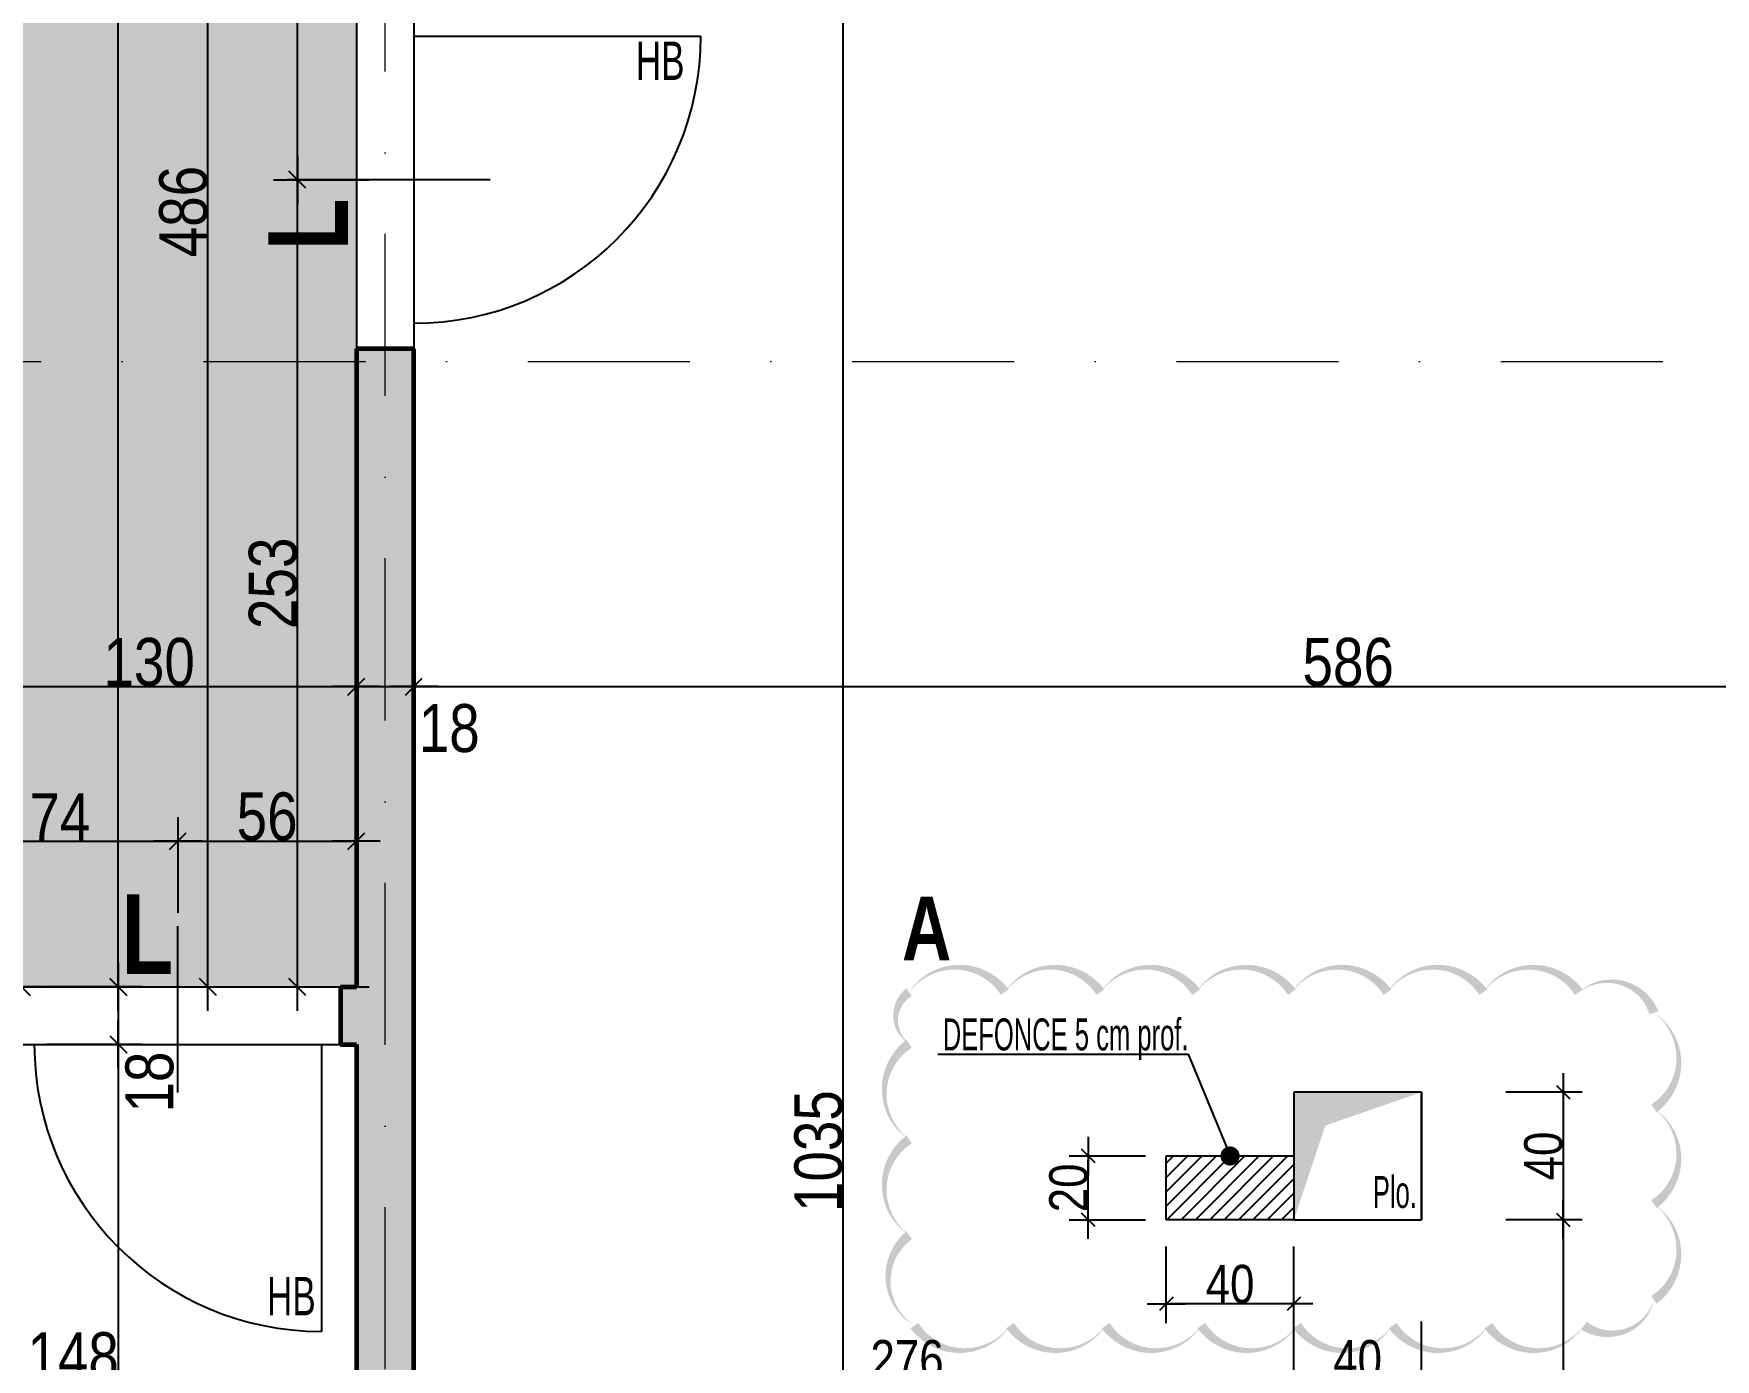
# Model space of a CAD drawing. Header units: millimetres. Extents: x 0 to 26881, y -27198 to -22998.
# Drawn here: x 20587 to 21114, y -25757 to -25342 of the extents above; entities that cross this region are included whole.
import ezdxf
from ezdxf.enums import TextEntityAlignment as Align

# ---------------------------------------------------------------- set-up
doc = ezdxf.new("R2010")
doc.units = ezdxf.units.MM
doc.linetypes.add('CACHEX2', pattern=[19.05, 12.7, -6.35])
doc.linetypes.add('TIRETPTX2', pattern=[50.8, 25.4, -12.7, 0, -12.7])
for name, color, linetype in [('01_cote_gen', 4, 'Continuous'), ('01_linteaux', 2, 'Continuous'), ('01_murs_sup', 2, 'CACHEX2'), ('01_poch_murs', 253, 'Continuous'), ('01_resv', 32, 'Continuous'), ('01_texte', 230, 'Continuous'), ('AA_COTES', 2, 'Continuous')]:
    doc.layers.add(name, color=color, linetype=linetype)
doc.layers.add('01_murs_coup', color=5, linetype='Continuous', lineweight=60)
doc.layers.add('01_tram_axes', color=2, linetype='TIRETPTX2', lineweight=9)
doc.styles.add('ARIAL NA', font='ARIALN.TTF')
doc.styles.add('impact', font='impact.ttf')
doc.styles.add('STYLE2', font='ARIALN.TTF')
doc.dimstyles.new('JB50', dxfattribs={"dimscale": 0.1, "dimtxt": 150, "dimasz": 15, "dimexe": 0.1, "dimexo": 0.1, "dimgap": 0.09, "dimtad": 1, "dimdec": 1, "dimdsep": 46, "dimtxsty": 'STYLE2', "dimblk1": 'BOND_G', "dimblk2": 'BOND_D', "dimsah": 1, "dimcen": 1.5, "dimdle": 0.01, "dimse1": 1, "dimse2": 1, "dimclrd": 4, "dimclre": 2, "dimclrt": 6, "dimazin": 2, "dimtfac": 2.333333, "dimtdec": 1, "dimtix": 1, "dimtmove": 2, "dimatfit": 3, "dimldrblk": 'BOND_G', "dimfxl": 1, "dimtolj": 1, "dimtzin": 0, "dimarcsym": 0})
doc.dimstyles.new('JB50res', dxfattribs={"dimscale": 0.1, "dimtxt": 120, "dimasz": 12, "dimexe": 0.1, "dimexo": 0.1, "dimgap": 0.09, "dimtad": 1, "dimdec": 1, "dimdsep": 46, "dimtxsty": 'STYLE2', "dimblk1": 'BOND_G', "dimblk2": 'BOND_D', "dimsah": 1, "dimcen": 1.5, "dimdle": 0.01, "dimse1": 1, "dimse2": 1, "dimclrd": 4, "dimclre": 2, "dimclrt": 6, "dimazin": 2, "dimtfac": 2.333333, "dimtdec": 1, "dimtix": 1, "dimtmove": 2, "dimatfit": 3, "dimldrblk": 'BOND_G', "dimfxl": 1, "dimtolj": 1, "dimtzin": 0, "dimarcsym": 0})

# ---------------------------------------------------------------- blocks, each defined once
blk = doc.blocks.new('BOND_G')
at = {"layer": 'AA_COTES', "color": 0}
for p, q in [((0, -5), (0, 15)), ((5, 0), (-5, 0)), ((1.77, 1.77), (-1.77, -1.77))]:
    blk.add_line(p, q, dxfattribs=at)
blk = doc.blocks.new('BOND_D')
at = {"layer": 'AA_COTES', "color": 0}
for p, q in [((0, 5), (0, -15)), ((5, 0), (-5, 0)), ((-1.77, -1.77), (1.77, 1.77))]:
    blk.add_line(p, q, dxfattribs=at)
blk = doc.blocks.new('*D2590')
at = {"layer": '01_cote_gen', "color": 4, "lineweight": -2, "ltscale": 0.1, "transparency": 16777216}
blk.add_line((20559.72, -25546.31), (20686.72, -25546.31), dxfattribs=at)
at = {"layer": 'Defpoints', "color": 0, "ltscale": 0.1, "transparency": 16777216}
for p in [(20558.22, -25546.31), (20688.22, -25546.31), (20688.22, -25546.31)]:
    blk.add_point(p, dxfattribs=at)
at = {"layer": '01_cote_gen', "color": 4, "lineweight": -2, "ltscale": 0.1, "transparency": 16777216, "xscale": 1.5, "yscale": 1.5, "zscale": 1.5, "rotation": 180}
blk.add_blockref('BOND_G', (20558.22, -25546.31), dxfattribs=at)
at = {"layer": '01_cote_gen', "color": 4, "lineweight": -2, "ltscale": 0.1, "transparency": 16777216, "xscale": 1.5, "yscale": 1.5, "zscale": 1.5}
blk.add_blockref('BOND_D', (20688.22, -25546.31), dxfattribs=at)
at = {"layer": '01_cote_gen', "color": 6, "ltscale": 0.1, "transparency": 16777216, "insert": (20623.22, -25538.64), "char_height": 15, "attachment_point": 5, "style": 'STYLE2'}
blk.add_mtext('\\A1;130', dxfattribs=at)
blk = doc.blocks.new('*D2591')
at = {"layer": '01_cote_gen', "color": 4, "lineweight": -2, "ltscale": 0.1, "transparency": 16777216}
blk.add_line((20689.72, -25546.31), (20704.72, -25546.31), dxfattribs=at)
at = {"layer": 'Defpoints', "color": 0, "ltscale": 0.1, "transparency": 16777216}
for p in [(20688.22, -25546.31), (20706.22, -25546.31), (20706.22, -25546.31)]:
    blk.add_point(p, dxfattribs=at)
at = {"layer": '01_cote_gen', "color": 4, "lineweight": -2, "ltscale": 0.1, "transparency": 16777216, "xscale": 1.5, "yscale": 1.5, "zscale": 1.5, "rotation": 180}
blk.add_blockref('BOND_G', (20688.22, -25546.31), dxfattribs=at)
at = {"layer": '01_cote_gen', "color": 4, "lineweight": -2, "ltscale": 0.1, "transparency": 16777216, "xscale": 1.5, "yscale": 1.5, "zscale": 1.5}
blk.add_blockref('BOND_D', (20706.22, -25546.31), dxfattribs=at)
at = {"layer": '01_cote_gen', "color": 6, "ltscale": 0.1, "transparency": 16777216, "insert": (20717.33, -25559.4), "char_height": 15, "attachment_point": 5, "style": 'STYLE2'}
blk.add_mtext('\\A1;18', dxfattribs=at)
blk = doc.blocks.new('*D2592')
at = {"layer": '01_cote_gen', "color": 4, "lineweight": -2, "ltscale": 0.1, "transparency": 16777216}
blk.add_line((20707.72, -25546.31), (21290.72, -25546.31), dxfattribs=at)
at = {"layer": 'Defpoints', "color": 0, "ltscale": 0.1, "transparency": 16777216}
for p in [(20706.22, -25546.31), (21292.22, -25546.31), (21292.22, -25546.31)]:
    blk.add_point(p, dxfattribs=at)
at = {"layer": '01_cote_gen', "color": 4, "lineweight": -2, "ltscale": 0.1, "transparency": 16777216, "xscale": 1.5, "yscale": 1.5, "zscale": 1.5, "rotation": 180}
blk.add_blockref('BOND_G', (20706.22, -25546.31), dxfattribs=at)
at = {"layer": '01_cote_gen', "color": 4, "lineweight": -2, "ltscale": 0.1, "transparency": 16777216, "xscale": 1.5, "yscale": 1.5, "zscale": 1.5}
blk.add_blockref('BOND_D', (21292.22, -25546.31), dxfattribs=at)
at = {"layer": '01_cote_gen', "color": 6, "ltscale": 0.1, "transparency": 16777216, "insert": (20999.22, -25538.64), "char_height": 15, "attachment_point": 5, "style": 'STYLE2'}
blk.add_mtext('\\A1;586', dxfattribs=at)
blk = doc.blocks.new('*D3487')
at = {"layer": '01_cote_gen', "color": 4, "lineweight": -2, "ltscale": 0.1, "transparency": 16777216}
blk.add_line((20583.28, -25097.92), (20583.28, -25638.92), dxfattribs=at)
at = {"layer": 'Defpoints', "color": 0, "ltscale": 0.1, "transparency": 16777216}
for p in [(20582.21, -25096.42), (20583.28, -25640.42), (20599.87, -25640.42)]:
    blk.add_point(p, dxfattribs=at)
at = {"layer": '01_cote_gen', "color": 4, "lineweight": -2, "ltscale": 0.1, "transparency": 16777216, "xscale": 1.5, "yscale": 1.5, "zscale": 1.5}
for name, p, rotation in [('BOND_G', (20583.28, -25096.42), 90), ('BOND_D', (20583.28, -25640.42), 270)]:
    blk.add_blockref(name, p, dxfattribs=dict(at, rotation=rotation))
at = {"layer": '01_cote_gen', "color": 6, "ltscale": 0.1, "transparency": 16777216, "insert": (20575.64, -25368.42), "char_height": 15, "attachment_point": 5, "rotation": 90, "style": 'STYLE2'}
blk.add_mtext('\\A1;544', dxfattribs=at)
blk = doc.blocks.new('*D3488')
at = {"layer": '01_cote_gen', "color": 4, "lineweight": -2, "ltscale": 0.1, "transparency": 16777216}
blk.add_line((20613.54, -25641.92), (20613.54, -25656.92), dxfattribs=at)
at = {"layer": 'Defpoints', "color": 0, "ltscale": 0.1, "transparency": 16777216}
for p in [(20611.64, -25640.42), (20611.64, -25658.42), (20613.54, -25658.42)]:
    blk.add_point(p, dxfattribs=at)
at = {"layer": '01_cote_gen', "color": 4, "lineweight": -2, "ltscale": 0.1, "transparency": 16777216, "xscale": 1.5, "yscale": 1.5, "zscale": 1.5}
for name, p, rotation in [('BOND_G', (20613.54, -25640.42), 90), ('BOND_D', (20613.54, -25658.42), 270)]:
    blk.add_blockref(name, p, dxfattribs=dict(at, rotation=rotation))
at = {"layer": '01_cote_gen', "color": 6, "ltscale": 0.1, "transparency": 16777216, "insert": (20623.39, -25670.26), "char_height": 15, "attachment_point": 5, "rotation": 90, "style": 'STYLE2'}
blk.add_mtext('\\A1;18', dxfattribs=at)
blk = doc.blocks.new('*D3489')
at = {"layer": '01_cote_gen', "color": 4, "lineweight": -2, "ltscale": 0.1, "transparency": 16777216}
blk.add_line((20613.54, -25659.92), (20613.54, -26047.9), dxfattribs=at)
at = {"layer": 'Defpoints', "color": 0, "ltscale": 0.1, "transparency": 16777216}
for p in [(20643.82, -25658.42), (20613.54, -26049.4), (20627.73, -26049.4)]:
    blk.add_point(p, dxfattribs=at)
at = {"layer": '01_cote_gen', "color": 4, "lineweight": -2, "ltscale": 0.1, "transparency": 16777216, "xscale": 1.5, "yscale": 1.5, "zscale": 1.5}
for name, p, rotation in [('BOND_G', (20613.54, -25658.42), 90), ('BOND_D', (20613.54, -26049.4), 270)]:
    blk.add_blockref(name, p, dxfattribs=dict(at, rotation=rotation))
at = {"layer": '01_cote_gen', "color": 6, "ltscale": 0.1, "transparency": 16777216, "insert": (20605.87, -25853.91), "char_height": 15, "attachment_point": 5, "rotation": 90, "style": 'STYLE2'}
blk.add_mtext('\\A1;391', dxfattribs=at)
blk = doc.blocks.new('*D3495')
at = {"layer": '01_cote_gen', "color": 4, "lineweight": -2, "ltscale": 0.1, "transparency": 16777216}
blk.add_line((20613.54, -25638.92), (20613.54, -24424.92), dxfattribs=at)
at = {"layer": 'Defpoints', "color": 0, "ltscale": 0.1, "transparency": 16777216}
for p in [(20613.54, -24423.42), (20641.87, -24423.42), (20621.04, -25640.42)]:
    blk.add_point(p, dxfattribs=at)
at = {"layer": '01_cote_gen', "color": 4, "lineweight": -2, "ltscale": 0.1, "transparency": 16777216, "xscale": 1.5, "yscale": 1.5, "zscale": 1.5}
for name, p, rotation in [('BOND_D', (20613.54, -24423.42), 90), ('BOND_G', (20613.54, -25640.42), 270)]:
    blk.add_blockref(name, p, dxfattribs=dict(at, rotation=rotation))
at = {"layer": '01_cote_gen', "color": 6, "ltscale": 0.1, "transparency": 16777216, "insert": (20606, -24982.86), "char_height": 15, "attachment_point": 5, "rotation": 90, "style": 'STYLE2'}
blk.add_mtext('\\A1;1217', dxfattribs=at)
blk = doc.blocks.new('*D3496')
at = {"layer": '01_cote_gen', "color": 4, "lineweight": -2, "ltscale": 0.1, "transparency": 16777216}
blk.add_line((20641.65, -25638.92), (20641.65, -25155.89), dxfattribs=at)
at = {"layer": 'Defpoints', "color": 0, "ltscale": 0.1, "transparency": 16777216}
for p in [(20641.65, -25154.39), (20688.22, -25154.39), (20644.13, -25640.42)]:
    blk.add_point(p, dxfattribs=at)
at = {"layer": '01_cote_gen', "color": 4, "lineweight": -2, "ltscale": 0.1, "transparency": 16777216, "xscale": 1.5, "yscale": 1.5, "zscale": 1.5}
for name, p, rotation in [('BOND_D', (20641.65, -25154.39), 90), ('BOND_G', (20641.65, -25640.42), 270)]:
    blk.add_blockref(name, p, dxfattribs=dict(at, rotation=rotation))
at = {"layer": '01_cote_gen', "color": 6, "ltscale": 0.1, "transparency": 16777216, "insert": (20633.98, -25397.4), "char_height": 15, "attachment_point": 5, "rotation": 90, "style": 'STYLE2'}
blk.add_mtext('\\A1;486', dxfattribs=at)
blk = doc.blocks.new('*D3503')
at = {"layer": '01_cote_gen', "color": 4, "lineweight": -2, "ltscale": 0.1, "transparency": 16777216}
blk.add_line((20669.73, -25638.92), (20669.73, -25388.91), dxfattribs=at)
at = {"layer": 'Defpoints', "color": 0, "ltscale": 0.1, "transparency": 16777216}
for p in [(20669.73, -25387.41), (20675.04, -25387.41), (20675.04, -25640.42)]:
    blk.add_point(p, dxfattribs=at)
at = {"layer": '01_cote_gen', "color": 4, "lineweight": -2, "ltscale": 0.1, "transparency": 16777216, "xscale": 1.5, "yscale": 1.5, "zscale": 1.5}
for name, p, rotation in [('BOND_D', (20669.73, -25387.41), 90), ('BOND_G', (20669.73, -25640.42), 270)]:
    blk.add_blockref(name, p, dxfattribs=dict(at, rotation=rotation))
at = {"layer": '01_cote_gen', "color": 6, "ltscale": 0.1, "transparency": 16777216, "insert": (20662.07, -25513.91), "char_height": 15, "attachment_point": 5, "rotation": 90, "style": 'STYLE2'}
blk.add_mtext('\\A1;253', dxfattribs=at)
blk = doc.blocks.new('*D3504')
at = {"layer": '01_cote_gen', "color": 4, "lineweight": -2, "ltscale": 0.1, "transparency": 16777216}
blk.add_line((20669.73, -25385.91), (20669.73, -25155.89), dxfattribs=at)
at = {"layer": 'Defpoints', "color": 0, "ltscale": 0.1, "transparency": 16777216}
for p in [(20669.73, -25154.39), (20768.53, -25154.39), (20730.21, -25387.41)]:
    blk.add_point(p, dxfattribs=at)
at = {"layer": '01_cote_gen', "color": 4, "lineweight": -2, "ltscale": 0.1, "transparency": 16777216, "xscale": 1.5, "yscale": 1.5, "zscale": 1.5}
for name, p, rotation in [('BOND_D', (20669.73, -25154.39), 90), ('BOND_G', (20669.73, -25387.41), 270)]:
    blk.add_blockref(name, p, dxfattribs=dict(at, rotation=rotation))
at = {"layer": '01_cote_gen', "color": 6, "ltscale": 0.1, "transparency": 16777216, "insert": (20662.07, -25270.9), "char_height": 15, "attachment_point": 5, "rotation": 90, "style": 'STYLE2'}
blk.add_mtext('\\A1;233', dxfattribs=at)
blk = doc.blocks.new('*D3507')
at = {"layer": '01_cote_gen', "color": 4, "lineweight": -2, "ltscale": 0.1, "transparency": 16777216}
blk.add_line((20840.83, -26207.91), (20840.83, -25175.89), dxfattribs=at)
at = {"layer": 'Defpoints', "color": 0, "ltscale": 0.1, "transparency": 16777216}
for p in [(20840.83, -25174.39), (20893.14, -25174.39), (20834.22, -26209.41)]:
    blk.add_point(p, dxfattribs=at)
at = {"layer": '01_cote_gen', "color": 4, "lineweight": -2, "ltscale": 0.1, "transparency": 16777216, "xscale": 1.5, "yscale": 1.5, "zscale": 1.5}
for name, p, rotation in [('BOND_D', (20840.83, -25174.39), 90), ('BOND_G', (20840.83, -26209.41), 270)]:
    blk.add_blockref(name, p, dxfattribs=dict(at, rotation=rotation))
at = {"layer": '01_cote_gen', "color": 6, "ltscale": 0.1, "transparency": 16777216, "insert": (20833.16, -25691.9), "char_height": 15, "attachment_point": 5, "rotation": 90, "style": 'STYLE2'}
blk.add_mtext('\\A1;1035', dxfattribs=at)
blk = doc.blocks.new('*D3550')
at = {"layer": '01_cote_gen', "color": 4, "lineweight": -2, "ltscale": 0.1, "transparency": 16777216}
blk.add_line((20686.72, -25763.93), (20541.72, -25763.93), dxfattribs=at)
at = {"layer": 'Defpoints', "color": 0, "ltscale": 0.1, "transparency": 16777216}
for p in [(20540.22, -25658.42), (20688.22, -25690.72), (20540.22, -25763.93)]:
    blk.add_point(p, dxfattribs=at)
at = {"layer": '01_cote_gen', "color": 4, "lineweight": -2, "ltscale": 0.1, "transparency": 16777216, "xscale": 1.5, "yscale": 1.5, "zscale": 1.5, "rotation": 180}
blk.add_blockref('BOND_D', (20540.22, -25763.93), dxfattribs=at)
at = {"layer": '01_cote_gen', "color": 4, "lineweight": -2, "ltscale": 0.1, "transparency": 16777216, "xscale": 1.5, "yscale": 1.5, "zscale": 1.5}
blk.add_blockref('BOND_G', (20688.22, -25763.93), dxfattribs=at)
at = {"layer": '01_cote_gen', "color": 6, "ltscale": 0.1, "transparency": 16777216, "insert": (20599.39, -25756.26), "char_height": 15, "attachment_point": 5, "style": 'STYLE2'}
blk.add_mtext('\\A1;148', dxfattribs=at)
blk = doc.blocks.new('*D3816')
at = {"layer": '01_cote_gen', "color": 4, "lineweight": -2, "ltscale": 0.1, "transparency": 16777216}
blk.add_line((20559.72, -25594.74), (20630.72, -25594.74), dxfattribs=at)
at = {"layer": 'Defpoints', "color": 0, "ltscale": 0.1, "transparency": 16777216}
for p in [(20632.22, -25594.74), (20558.22, -25618.36), (20632.22, -25621.39)]:
    blk.add_point(p, dxfattribs=at)
at = {"layer": '01_cote_gen', "color": 4, "lineweight": -2, "ltscale": 0.1, "transparency": 16777216, "xscale": 1.5, "yscale": 1.5, "zscale": 1.5, "rotation": 180}
blk.add_blockref('BOND_G', (20558.22, -25594.74), dxfattribs=at)
at = {"layer": '01_cote_gen', "color": 4, "lineweight": -2, "ltscale": 0.1, "transparency": 16777216, "xscale": 1.5, "yscale": 1.5, "zscale": 1.5}
blk.add_blockref('BOND_D', (20632.22, -25594.74), dxfattribs=at)
at = {"layer": '01_cote_gen', "color": 6, "ltscale": 0.1, "transparency": 16777216, "insert": (20595.22, -25587.23), "char_height": 15, "attachment_point": 5, "style": 'STYLE2'}
blk.add_mtext('\\A1;74', dxfattribs=at)
blk = doc.blocks.new('*D3817')
at = {"layer": '01_cote_gen', "color": 4, "lineweight": -2, "ltscale": 0.1, "transparency": 16777216}
blk.add_line((20633.72, -25594.74), (20686.72, -25594.74), dxfattribs=at)
at = {"layer": 'Defpoints', "color": 0, "ltscale": 0.1, "transparency": 16777216}
for p in [(20688.22, -25594.74), (20632.22, -25602.24), (20688.22, -25602.24)]:
    blk.add_point(p, dxfattribs=at)
at = {"layer": '01_cote_gen', "color": 4, "lineweight": -2, "ltscale": 0.1, "transparency": 16777216, "xscale": 1.5, "yscale": 1.5, "zscale": 1.5, "rotation": 180}
blk.add_blockref('BOND_G', (20632.22, -25594.74), dxfattribs=at)
at = {"layer": '01_cote_gen', "color": 4, "lineweight": -2, "ltscale": 0.1, "transparency": 16777216, "xscale": 1.5, "yscale": 1.5, "zscale": 1.5}
blk.add_blockref('BOND_D', (20688.22, -25594.74), dxfattribs=at)
at = {"layer": '01_cote_gen', "color": 6, "ltscale": 0.1, "transparency": 16777216, "insert": (20660.22, -25587.07), "char_height": 15, "attachment_point": 5, "style": 'STYLE2'}
blk.add_mtext('\\A1;56', dxfattribs=at)
blk = doc.blocks.new('*D3869')
at = {"layer": '01_resv', "color": 4, "lineweight": -2, "ltscale": 0.1, "transparency": 16777216}
blk.add_line((21020.98, -25763.34), (20983.38, -25763.34), dxfattribs=at)
at = {"layer": 'Defpoints', "color": 0, "ltscale": 0.1, "transparency": 16777216}
for p in [(20982.18, -25720.26), (21022.18, -25720.26), (20982.18, -25763.34)]:
    blk.add_point(p, dxfattribs=at)
at = {"layer": '01_resv', "color": 4, "lineweight": -2, "ltscale": 0.1, "transparency": 16777216, "xscale": 1.2, "yscale": 1.2, "zscale": 1.2, "rotation": 180}
blk.add_blockref('BOND_D', (20982.18, -25763.34), dxfattribs=at)
at = {"layer": '01_resv', "color": 4, "lineweight": -2, "ltscale": 0.1, "transparency": 16777216, "xscale": 1.2, "yscale": 1.2, "zscale": 1.2}
blk.add_blockref('BOND_G', (21022.18, -25763.34), dxfattribs=at)
at = {"layer": '01_resv', "color": 6, "ltscale": 0.1, "transparency": 16777216, "insert": (21002.18, -25757.2), "char_height": 12, "attachment_point": 5, "style": 'STYLE2'}
blk.add_mtext('\\A1;40', dxfattribs=at)
blk = doc.blocks.new('*D3870')
at = {"layer": '01_resv', "color": 4, "lineweight": -2, "ltscale": 0.1, "transparency": 16777216}
blk.add_line((20980.98, -25763.34), (20707.42, -25763.34), dxfattribs=at)
at = {"layer": 'Defpoints', "color": 0, "ltscale": 0.1, "transparency": 16777216}
for p in [(20982.18, -25720.26), (20706.22, -25728.95), (20706.22, -25763.34)]:
    blk.add_point(p, dxfattribs=at)
at = {"layer": '01_resv', "color": 4, "lineweight": -2, "ltscale": 0.1, "transparency": 16777216, "xscale": 1.2, "yscale": 1.2, "zscale": 1.2, "rotation": 180}
blk.add_blockref('BOND_D', (20706.22, -25763.34), dxfattribs=at)
at = {"layer": '01_resv', "color": 4, "lineweight": -2, "ltscale": 0.1, "transparency": 16777216, "xscale": 1.2, "yscale": 1.2, "zscale": 1.2}
blk.add_blockref('BOND_G', (20982.18, -25763.34), dxfattribs=at)
at = {"layer": '01_resv', "color": 6, "ltscale": 0.1, "transparency": 16777216, "insert": (20860.89, -25757.2), "char_height": 12, "attachment_point": 5, "style": 'STYLE2'}
blk.add_mtext('\\A1;276', dxfattribs=at)
blk = doc.blocks.new('*D3871')
at = {"layer": '01_resv', "color": 4, "lineweight": -2, "ltscale": 0.1, "transparency": 16777216}
blk.add_line((21066.62, -25714.62), (21066.62, -26208.21), dxfattribs=at)
at = {"layer": 'Defpoints', "color": 0, "ltscale": 0.1, "transparency": 16777216}
for p in [(21022.18, -25713.42), (21059.88, -26209.41), (21066.62, -26209.41)]:
    blk.add_point(p, dxfattribs=at)
at = {"layer": '01_resv', "color": 4, "lineweight": -2, "ltscale": 0.1, "transparency": 16777216, "xscale": 1.2, "yscale": 1.2, "zscale": 1.2}
for name, p, rotation in [('BOND_G', (21066.62, -25713.42), 90), ('BOND_D', (21066.62, -26209.41), 270)]:
    blk.add_blockref(name, p, dxfattribs=dict(at, rotation=rotation))
at = {"layer": '01_resv', "color": 6, "ltscale": 0.1, "transparency": 16777216, "insert": (21060.48, -25961.41), "char_height": 12, "attachment_point": 5, "rotation": 90, "style": 'STYLE2'}
blk.add_mtext('\\A1;496', dxfattribs=at)
blk = doc.blocks.new('*D3872')
at = {"layer": '01_resv', "color": 4, "lineweight": -2, "ltscale": 0.1, "transparency": 16777216}
blk.add_line((21066.62, -25674.62), (21066.62, -25712.22), dxfattribs=at)
at = {"layer": 'Defpoints', "color": 0, "ltscale": 0.1, "transparency": 16777216}
for p in [(21022.18, -25673.42), (21048.62, -25713.42), (21066.62, -25713.42)]:
    blk.add_point(p, dxfattribs=at)
at = {"layer": '01_resv', "color": 4, "lineweight": -2, "ltscale": 0.1, "transparency": 16777216, "xscale": 1.2, "yscale": 1.2, "zscale": 1.2}
for name, p, rotation in [('BOND_G', (21066.62, -25673.42), 90), ('BOND_D', (21066.62, -25713.42), 270)]:
    blk.add_blockref(name, p, dxfattribs=dict(at, rotation=rotation))
at = {"layer": '01_resv', "color": 6, "ltscale": 0.1, "transparency": 16777216, "insert": (21060.48, -25693.42), "char_height": 12, "attachment_point": 5, "rotation": 90, "style": 'STYLE2'}
blk.add_mtext('\\A1;40', dxfattribs=at)
blk = doc.blocks.new('*D4207')
at = {"layer": '01_cote_gen', "color": 4, "lineweight": -2, "transparency": 16777216}
blk.add_line((20980.98, -25739.77), (20943.38, -25739.77), dxfattribs=at)
at = {"layer": 'Defpoints', "color": 0, "transparency": 16777216}
for p in [(20942.18, -25713.42), (20982.18, -25713.42), (20942.18, -25739.77)]:
    blk.add_point(p, dxfattribs=at)
at = {"layer": '01_cote_gen', "color": 4, "lineweight": -2, "transparency": 16777216, "xscale": 1.2, "yscale": 1.2, "zscale": 1.2, "rotation": 180}
blk.add_blockref('BOND_D', (20942.18, -25739.77), dxfattribs=at)
at = {"layer": '01_cote_gen', "color": 4, "lineweight": -2, "transparency": 16777216, "xscale": 1.2, "yscale": 1.2, "zscale": 1.2}
blk.add_blockref('BOND_G', (20982.18, -25739.77), dxfattribs=at)
at = {"layer": '01_cote_gen', "color": 6, "transparency": 16777216, "insert": (20962.18, -25733.63), "char_height": 12, "attachment_point": 5, "style": 'STYLE2'}
blk.add_mtext('\\A1;40', dxfattribs=at)
blk = doc.blocks.new('*D4208')
at = {"layer": '01_cote_gen', "color": 4, "lineweight": -2, "transparency": 16777216}
blk.add_line((20917.71, -25712.22), (20917.71, -25694.62), dxfattribs=at)
at = {"layer": 'Defpoints', "color": 0, "transparency": 16777216}
for p in [(20917.71, -25693.42), (20942.18, -25693.42), (20942.18, -25713.42)]:
    blk.add_point(p, dxfattribs=at)
at = {"layer": '01_cote_gen', "color": 4, "lineweight": -2, "transparency": 16777216, "xscale": 1.2, "yscale": 1.2, "zscale": 1.2}
for name, p, rotation in [('BOND_D', (20917.71, -25693.42), 90), ('BOND_G', (20917.71, -25713.42), 270)]:
    blk.add_blockref(name, p, dxfattribs=dict(at, rotation=rotation))
at = {"layer": '01_cote_gen', "color": 6, "transparency": 16777216, "insert": (20911.57, -25703.42), "char_height": 12, "attachment_point": 5, "rotation": 90, "style": 'STYLE2'}
blk.add_mtext('\\A1;20', dxfattribs=at)

msp = doc.modelspace()

# ---------------------------------------------------------------- hatches: boundary and pattern name
at = {"layer": '01_murs_sup', "ltscale": 0.1}
h = msp.add_hatch(dxfattribs=at)
h.set_pattern_fill('DASH', color=256, scale=2.5, angle=135)
h.set_pattern_definition([(135, (-8664.7416, 5453.817), (-11.2253202, 9e-16), [7.9375, -7.9375])])
h.paths.add_polyline_path([(22349.22, -25063.41), (22333.22, -25063.41), (22333.22, -25164.41), (22206.22, -25164.41), (22206.22, -25180.41), (22349.22, -25180.41)])
h.paths.add_polyline_path([(21770.22, -25164.41), (21671.22, -25164.41), (21671.22, -25180.41), (21770.22, -25180.41)])
h.paths.add_polyline_path([(21308.22, -25319.41), (21292.22, -25319.41), (21292.22, -25563.41), (21308.22, -25563.41)])
h.paths.add_polyline_path([(21308.22, -25663.41), (21292.22, -25663.41), (21292.22, -25863.41), (21308.22, -25863.41)])
h.paths.add_polyline_path([(21308.22, -25963.41), (21292.22, -25963.41), (21292.22, -26209.41), (21262.22, -26209.41), (21262.22, -26225.41), (21308.22, -26225.41)])
h.paths.add_polyline_path([(20962.22, -26209.41), (20706.22, -26209.41), (20706.22, -25440.39), (20688.22, -25440.39), (20688.22, -25640.42), (20683.22, -25640.42), (20683.22, -25658.42), (20688.22, -25658.42), (20688.22, -26049.4), (20457.22, -26049.4), (20457.22, -26067.4), (20688.22, -26067.4), (20688.22, -26225.41), (20928.22, -26225.41), (20928.22, -26489.41), (20303.22, -26489.41), (20303.22, -26209.41), (20265.22, -26209.41), (20265.22, -26225.41), (20287.22, -26225.41), (20287.22, -26489.41), (20226.22, -26489.41), (20226.22, -26505.41), (21006.22, -26505.41), (21006.22, -26489.41), (20944.22, -26489.41), (20944.22, -26225.41), (20962.22, -26225.41)])
h.paths.add_polyline_path([(20558.22, -25149.41), (20540.22, -25149.41), (20540.25, -25435.42), (19940.25, -25435.42), (19940.22, -25373.41), (19924.22, -25373.41), (19924.22, -25664.41), (19940.22, -25664.41), (19940.25, -25453.42), (20540.25, -25453.42), (20540.22, -25658.42), (20581.22, -25658.42), (20581.22, -25640.42), (20558.22, -25640.42)])
h.paths.add_polyline_path([(19940.22, -24868.41), (19924.22, -24868.41), (19924.22, -25073.41), (19940.22, -25073.41)])
h.paths.add_polyline_path([(19940.22, -25764.41), (19924.22, -25764.41), (19924.22, -25969.41), (19940.22, -25969.41)])
h.paths.add_polyline_path([(19965.22, -26209.41), (19940.22, -26209.41), (19940.22, -26069.41), (19924.22, -26069.41), (19924.22, -26225.41), (19965.22, -26225.41)])
at = {"layer": '01_poch_murs', "ltscale": 0.1}
h = msp.add_hatch(dxfattribs=at)
h.set_pattern_fill('SACNCR', color=256, scale=10, angle=90)
edge = h.paths.add_edge_path()
edge.add_arc((22466.29, -24503.35), 30.98, 0, 360)
edge = h.paths.add_edge_path()
edge.add_arc((20598.56, -24883.72), 30.98, 0, 360)
h.paths.add_polyline_path([(21308.22, -24423.4), (21033.22, -24423.41), (21033.22, -24423.42), (20931.22, -24423.42), (20558.22, -24423.42), (20558.22, -24457.42), (20558.22, -24559.42), (20558.22, -25047.41), (20558.22, -25149.41), (20558.22, -25640.42), (20581.22, -25640.42), (20683.22, -25640.42), (20688.22, -25640.42), (20688.22, -25440.39), (20688.22, -25338.39), (20688.22, -25154.39), (20710.18, -25154.39), (20710.18, -24989.39), (20687.22, -24989.39), (20687.22, -24568.4), (20767.22, -24568.4), (20869.22, -24568.4), (20967.22, -24568.4), (21069.22, -24568.4), (21308.22, -24568.4)])
edge = h.paths.add_edge_path()
edge.add_arc((22719, -24503.35), 30.98, 0, 360)
h.paths.add_polyline_path([(22929.22, -24446.41), (22929.22, -24388.41), (22761.22, -24388.41), (22761.22, -24423.41), (22172.22, -24423.41), (22070.22, -24423.41), (21679.22, -24423.41), (21577.22, -24423.41), (21310.22, -24423.41), (21310.22, -24553.41), (21577.22, -24553.41), (21679.22, -24553.41), (22578.22, -24553.41), (22680.22, -24553.41), (22929.22, -24553.41), (22929.22, -24548.41)])
h = msp.add_hatch(color=256, dxfattribs=at)
h.dxf.hatch_style = 1
h.paths.add_polyline_path([(21308.22, -25319.41), (21292.22, -25319.41), (21292.22, -25563.41), (21308.22, -25563.41)])
h.paths.add_polyline_path([(21308.22, -25663.41), (21292.22, -25663.41), (21292.22, -25863.41), (21308.22, -25863.41)])
h.paths.add_polyline_path([(21308.22, -25963.41), (21292.22, -25963.41), (21292.22, -26209.41), (21262.22, -26209.41), (21262.22, -26225.41), (21308.22, -26225.41)])
h.paths.add_polyline_path([(20706.22, -25440.39), (20688.22, -25440.39), (20688.22, -25640.42), (20683.22, -25640.42), (20683.22, -25658.42), (20688.22, -25658.42), (20688.22, -26049.4), (20706.22, -26049.4)])
h.paths.add_polyline_path([(20706.22, -26067.4), (20688.22, -26067.4), (20688.22, -26209.41), (20706.22, -26209.41)])
at = {"layer": '01_resv'}
h = msp.add_hatch(dxfattribs=at)
h.set_pattern_fill('ANSI31', color=256)
h.set_pattern_definition([(45, (11497.198, -28706.2776), (-2.245064, 2.245064), [])])
h.paths.add_polyline_path([(20982.18, -25713.42), (20942.18, -25713.42), (20942.18, -25693.42), (20982.18, -25693.42)])

# ---------------------------------------------------------------- linework, layer by layer
at = {"layer": '01_linteaux', "ltscale": 0.1}
for p, q in [((20688.22, -25338.39), (20688.22, -25440.39)), ((20706.22, -25338.39), (20706.22, -25440.39)), ((20706.22, -25342.41), (20796.22, -25342.41)), ((20730.21, -25387.41), (20666.51, -25387.41)), ((20632.22, -25673.53), (20632.22, -25621.39)), ((20581.22, -25640.42), (20683.22, -25640.42)), ((20581.22, -25658.42), (20683.22, -25658.42)), ((20677.22, -25658.42), (20677.22, -25748.42))]:
    msp.add_line(p, q, dxfattribs=at)
for centre, start, end in [((20706.22, -25342.41), 270, 0), ((20677.22, -25658.42), 180, 270)]:
    msp.add_arc(centre, 90, start, end, dxfattribs=at)
at = {"layer": '01_murs_coup'}
for p, q in [((20706.22, -25440.39), (20688.22, -25440.39)), ((20688.22, -25440.39), (20688.22, -25640.42)), ((20706.22, -26209.41), (20706.22, -25440.39)), ((20683.22, -25640.42), (20683.22, -25658.42)), ((20683.22, -25640.42), (20688.22, -25640.42)), ((20683.22, -25658.42), (20688.22, -25658.42)), ((20688.22, -25658.42), (20688.22, -26049.4))]:
    msp.add_line(p, q, dxfattribs=at)
at = {"layer": '01_murs_sup', "ltscale": 2}
for p, q in [((20706.22, -25440.39), (20688.22, -25440.39)), ((20688.22, -25440.39), (20688.22, -25640.42)), ((20706.22, -26209.41), (20706.22, -25440.39)), ((20683.22, -25640.42), (20683.22, -25658.42)), ((20683.22, -25640.42), (20688.22, -25640.42)), ((20683.22, -25658.42), (20688.22, -25658.42)), ((20688.22, -25658.42), (20688.22, -26049.4))]:
    msp.add_line(p, q, dxfattribs=at)
at = {"layer": '01_resv'}
for p, q in [((21022.18, -25673.42), (20982.18, -25673.42)), ((20982.18, -25673.42), (20982.18, -25713.42)), ((21022.18, -25693.42), (21022.18, -25673.42)), ((21022.18, -25713.42), (21022.18, -25673.42)), ((21022.18, -25673.42), (21022.18, -25713.42)), ((20942.18, -25713.42), (20942.18, -25693.42)), ((20942.18, -25693.42), (20982.18, -25693.42)), ((20982.18, -25693.42), (20982.18, -25713.42)), ((20982.18, -25713.42), (20942.18, -25713.42)), ((20982.18, -25713.42), (21022.18, -25713.42))]:
    msp.add_line(p, q, dxfattribs=at)
msp.add_lwpolyline([(20861.55, -25642.07, 0, 3, -0.520567), (20891.55, -25642.07, 0, 3, -0.520567), (20921.55, -25642.07, 0, 3, -0.520567), (20951.55, -25642.07, 0, 3, -0.520567), (20981.55, -25642.07, 0, 3, -0.520567), (21011.55, -25642.07, 0, 3, -0.520567), (21041.55, -25642.07, 0, 3, -0.520567), (21071.55, -25642.07, 0, 3, -0.520567), (21095.1, -25648.52, 0, 3, -0.520567), (21095.1, -25678.52, 0, 3, -0.520567), (21095.1, -25708.52, 0, 3, -0.520567), (21095.1, -25738.52, 0, 3, -0.520567), (21073.18, -25746.6, 0, 3, -0.520567), (21043.18, -25746.6, 0, 3, -0.520567), (21013.18, -25746.6, 0, 3, -0.520567), (20983.18, -25746.6, 0, 3, -0.520567), (20953.18, -25746.6, 0, 3, -0.520567), (20923.18, -25746.6, 0, 3, -0.520567), (20893.18, -25746.6, 0, 3, -0.520567), (20863.18, -25746.6, 0, 3, -0.520567), (20861.55, -25718.23, 0, 3, -0.520567), (20861.55, -25688.23, 0, 3, -0.520567), (20861.55, -25658.23, 0, 3, -0.520567)], format="xyseb", close=True, dxfattribs=at)
at = {"layer": '01_resv', "ltscale": 0.1}
for points in [[(20982.18, -25713.42), (20982.18, -25673.42), (20992.07, -25683.89)], [(20982.18, -25673.42), (21022.18, -25673.42), (20992.07, -25683.89)]]:
    msp.add_solid(points, dxfattribs=at)
at = {"layer": '01_texte'}
for p, q in [((20870.51, -25661.49), (20949.06, -25661.49)), ((20949.06, -25661.49), (20962.18, -25693.42))]:
    msp.add_line(p, q, dxfattribs=at)
at = {"layer": '01_texte', "const_width": 3}
msp.add_lwpolyline([(20960.68, -25693.42, 1), (20963.68, -25693.42, 1)], format="xyb", close=True, dxfattribs=at)
at = {"layer": '01_tram_axes', "color": 253, "ltscale": 2}
for p, q in [((20697.22, -26573.88), (20697.22, -23114.83)), ((19013.04, -25444.41), (23660.32, -25444.41))]:
    msp.add_line(p, q, dxfattribs=at)

# ---------------------------------------------------------------- texts
at = {"layer": '01_texte'}
for s, height, style, width, p in [('HB', 12, 'ARIAL NA', 0.8, (20775.82, -25356.13)), ('DEFONCE 5 cm prof.', 10, 'STYLE2', 0.7, (20872.08, -25660.31)), ('Plo.', 10, 'STYLE2', 0.7, (21006.95, -25709.71)), ('HB', 12, 'ARIAL NA', 0.8, (20660.19, -25743.35))]:
    msp.add_text(s, height=height, dxfattribs=dict(at, style=style, width=width)).set_placement(p)
at = {"layer": '01_texte', "style": 'impact'}
msp.add_text('L', height=25, rotation=90, dxfattribs=at).set_placement((20693.09, -25401.4), align=Align.BOTTOM_CENTER)
msp.add_text('L', height=25, dxfattribs=at).set_placement((20622.65, -25643.9), align=Align.BOTTOM_CENTER)
msp.add_text('A', height=20, dxfattribs=at).set_placement((20867.04, -25622.11), align=Align.MIDDLE)

# ---------------------------------------------------------------- dimensions: what is measured, and where the dimension line sits
at = {"layer": '01_cote_gen', "ltscale": 0.1}
for base, p1, p2, picture, middle in [((20613.54, -24423.42), (20621.04, -25640.42), (20641.87, -24423.42), '*D3495', (20606, -24982.86)), ((20613.54, -25658.42), (20611.64, -25640.42), (20611.64, -25658.42), '*D3488', (20623.39, -25670.26))]:
    dim = msp.add_linear_dim(base=base, p1=p1, p2=p2, angle=90, dimstyle='JB50', dxfattribs=at)
    dim.commit()
    dim.dimension.update_dxf_attribs({"geometry": picture, "text_midpoint": middle, "dimtype": 160})
for base, p1, p2, picture, middle in [((20583.28, -25640.42), (20582.21, -25096.42), (20599.87, -25640.42), '*D3487', (20575.64, -25368.42)), ((20641.65, -25154.39), (20644.13, -25640.42), (20688.22, -25154.39), '*D3496', (20633.98, -25397.4)), ((20669.73, -25154.39), (20730.21, -25387.41), (20768.53, -25154.39), '*D3504', (20662.07, -25270.9)), ((20840.83, -25174.39), (20834.22, -26209.41), (20893.14, -25174.39), '*D3507', (20833.16, -25691.9)), ((20669.73, -25387.41), (20675.04, -25640.42), (20675.04, -25387.41), '*D3503', (20662.07, -25513.91)), ((20613.54, -26049.4), (20643.82, -25658.42), (20627.73, -26049.4), '*D3489', (20605.87, -25853.91))]:
    dim = msp.add_linear_dim(base=base, p1=p1, p2=p2, angle=90, dimstyle='JB50', dxfattribs=at)
    dim.commit()
    dim.dimension.update_dxf_attribs({"geometry": picture, "text_midpoint": middle})
for base, p1, p2, picture, middle in [((20688.22, -25546.31), (20558.22, -25546.31), (20688.22, -25546.31), '*D2590', (20623.22, -25538.64)), ((21292.22, -25546.31), (20706.22, -25546.31), (21292.22, -25546.31), '*D2592', (20999.22, -25538.64)), ((20632.22, -25594.74), (20558.22, -25618.36), (20632.22, -25621.39), '*D3816', (20595.22, -25587.23)), ((20688.22, -25594.74), (20632.22, -25602.24), (20688.22, -25602.24), '*D3817', (20660.22, -25587.07))]:
    dim = msp.add_linear_dim(base=base, p1=p1, p2=p2, dimstyle='JB50', dxfattribs=at)
    dim.commit()
    dim.dimension.update_dxf_attribs({"geometry": picture, "text_midpoint": middle})
for base, p1, p2, picture, middle in [((20706.22, -25546.31), (20688.22, -25546.31), (20706.22, -25546.31), '*D2591', (20717.33, -25559.4)), ((20540.22, -25763.93), (20688.22, -25690.72), (20540.22, -25658.42), '*D3550', (20599.39, -25756.26))]:
    dim = msp.add_linear_dim(base=base, p1=p1, p2=p2, dimstyle='JB50', dxfattribs=at)
    dim.commit()
    dim.dimension.update_dxf_attribs({"geometry": picture, "text_midpoint": middle, "dimtype": 160})
at = {"layer": '01_cote_gen'}
dim = msp.add_linear_dim(base=(20917.71, -25693.42), p1=(20942.18, -25713.42), p2=(20942.18, -25693.42), angle=90, dimstyle='JB50res', dxfattribs=at)
dim.commit()
dim.dimension.update_dxf_attribs({"geometry": '*D4208', "text_midpoint": (20911.57, -25703.42)})
dim = msp.add_linear_dim(base=(20942.18, -25739.77), p1=(20982.18, -25713.42), p2=(20942.18, -25713.42), dimstyle='JB50res', dxfattribs=at)
dim.commit()
dim.dimension.update_dxf_attribs({"geometry": '*D4207', "text_midpoint": (20962.18, -25733.63)})
at = {"layer": '01_resv', "ltscale": 0.1}
for base, p1, p2, picture, middle in [((21066.62, -25713.42), (21022.18, -25673.42), (21048.62, -25713.42), '*D3872', (21060.48, -25693.42)), ((21066.62, -26209.41), (21022.18, -25713.42), (21059.88, -26209.41), '*D3871', (21060.48, -25961.41))]:
    dim = msp.add_linear_dim(base=base, p1=p1, p2=p2, angle=90, dimstyle='JB50res', dxfattribs=at)
    dim.commit()
    dim.dimension.update_dxf_attribs({"geometry": picture, "text_midpoint": middle})
dim = msp.add_linear_dim(base=(20706.22, -25763.34), p1=(20982.18, -25720.26), p2=(20706.22, -25728.95), dimstyle='JB50res', dxfattribs=at)
dim.commit()
dim.dimension.update_dxf_attribs({"geometry": '*D3870', "text_midpoint": (20860.89, -25757.2), "dimtype": 160})
dim = msp.add_linear_dim(base=(20982.18, -25763.34), p1=(21022.18, -25720.26), p2=(20982.18, -25720.26), dimstyle='JB50res', dxfattribs=at)
dim.commit()
dim.dimension.update_dxf_attribs({"geometry": '*D3869', "text_midpoint": (21002.18, -25757.2)})

doc.saveas('drawing.dxf')
